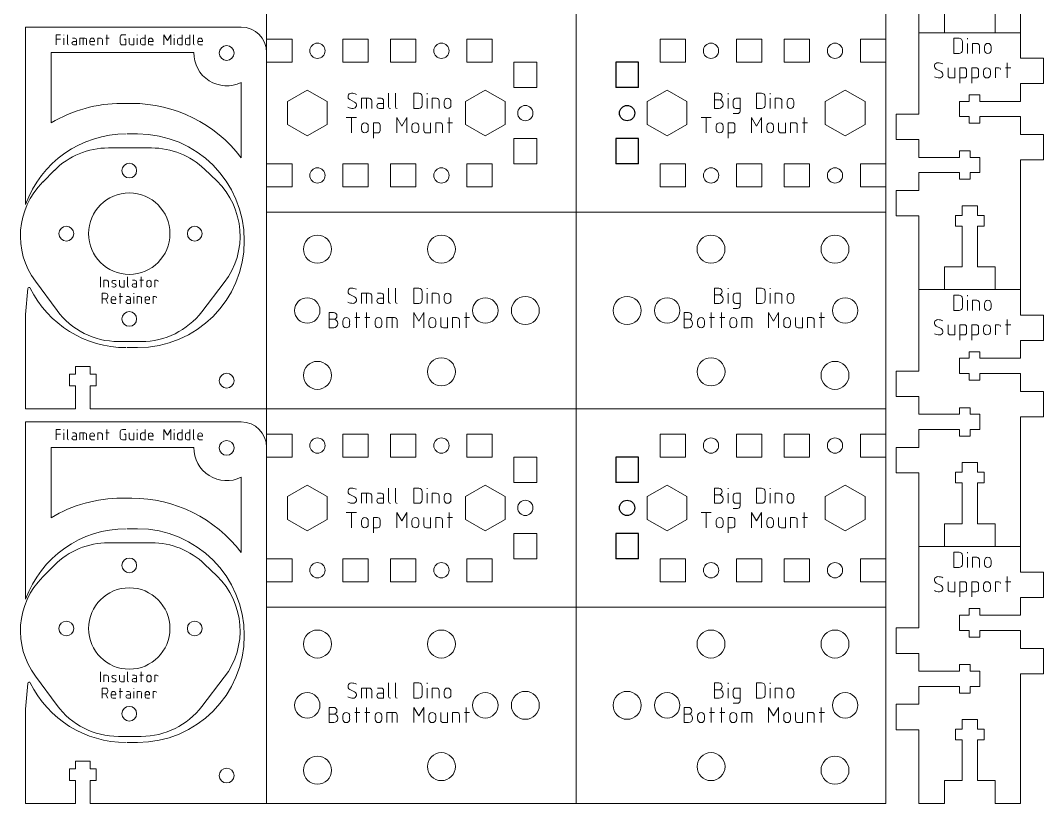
# Model space of a CAD drawing. Header units: millimetres. Extents: x 0 to 594, y 0 to 285.
# Drawn here: x 393.4 to 594.5, y 0 to 153.9 of the extents above; entities that cross this region are included whole.
import ezdxf

# ---------------------------------------------------------------- set-up
doc = ezdxf.new("R2010")
doc.units = ezdxf.units.MM
doc.layers.get('0').update_dxf_attribs({"linetype": 'CONTINUOUS', "lineweight": 25, "true_color": 0x000000})
for name, color, linetype, lineweight, true_color in [('CupCake Insulator Retainer', 7, 'CONTINUOUS', 0, 0x000000), ('CupCake Insulator Retainer Text', 4, 'CONTINUOUS', 0, 0x00ffff), ('Dino Brackets', 7, 'CONTINUOUS', 0, 0x000000), ('Dino Text', 4, 'CONTINUOUS', 0, 0x00ffff), ('Filament Guide Middle', 7, 'CONTINUOUS', 0, 0x000000), ('Filament Guide Middle Honeycomb', 7, 'CONTINUOUS', 0, 0x000000), ('Filament Guide Middle Text', 4, 'CONTINUOUS', 0, 0x00ffff)]:
    doc.layers.add(name, color=color, linetype=linetype, lineweight=lineweight, true_color=true_color)

# ---------------------------------------------------------------- blocks, each defined once
blk = doc.blocks.new('slots')
for p, q in [((-10, -2.25), (-10, 2.25)), ((-5, 2.25), (-10, 2.25)), ((-5, -2.25), (-5, 2.25)), ((10, 2.25), (5, 2.25)), ((5, -2.25), (5, 2.25)), ((10, -2.25), (10, 2.25)), ((-10, -2.25), (-5, -2.25)), ((5, -2.25), (10, -2.25))]:
    blk.add_line(p, q)
blk.add_circle((0, 0), 1.5)
blk = doc.blocks.new('M5_c-1')
at = {"layer": 'Dino Brackets'}
for p, q in [((0, 4.5), (-3.9, 2.25)), ((0, 4.5), (3.9, 2.25)), ((-3.9, 2.25), (-3.9, -2.25)), ((3.9, 2.25), (3.9, -2.25)), ((-3.9, -2.25), (0, -4.5)), ((3.9, -2.25), (0, -4.5))]:
    blk.add_line(p, q, dxfattribs=at)
blk = doc.blocks.new('tbits')
at = {"lineweight": 0}
for p, q in [((-2.8, 10.1), (-2.8, 8)), ((-1.5, 10.1), (-2.8, 10.1)), ((-1.5, 10.1), (-1.5, 12)), ((1.5, 12), (1.5, 10.1)), ((2.8, 10.1), (1.5, 10.1)), ((2.8, 8), (2.8, 10.1)), ((-2.8, 8), (-1.5, 8)), ((-1.5, 0), (-1.5, 8)), ((1.5, 8), (1.5, 0)), ((1.5, 8), (2.8, 8)), ((-10, -4.5), (-10, 0)), ((-5, 0), (-5, -4.5)), ((-1.5, 0), (-5, 0)), ((1.5, 0), (5, 0)), ((5, 0), (5, -4.5)), ((10, 0), (10, -4.5)), ((-10, -4.5), (-5, -4.5)), ((5, -4.5), (10, -4.5))]:
    blk.add_line(p, q, dxfattribs=at)
at = {"layer": 'Dino Brackets', "lineweight": 0}
blk.add_line((-1.5, 12), (1.5, 12), dxfattribs=at)

msp = doc.modelspace()

# ---------------------------------------------------------------- linework, layer by layer
at = {"layer": 'CupCake Insulator Retainer'}
for p, q in [((410.65, 128.85), (419.15, 128.85)), ((397.74, 122.15), (400.03, 124.45)), ((429.55, 124.65), (431.94, 122.35)), ((400.55, 96.89), (396.3, 102.64)), ((433.43, 102.41), (429.01, 96.66)), ((412.61, 90.8), (417.12, 90.8)), ((410.65, 51.25), (419.15, 51.25)), ((397.74, 44.55), (400.03, 46.85)), ((429.55, 47.05), (431.94, 44.75)), ((400.55, 19.29), (396.3, 25.04)), ((433.43, 24.81), (429.01, 19.06)), ((412.61, 13.2), (417.12, 13.2))]:
    msp.add_line(p, q, dxfattribs=at)
for centre, radius in [((414.75, 124.4), 1.45), ((414.75, 112), 8), ((402.38, 112), 1.45), ((427.62, 112), 1.45), ((414.75, 95.25), 1.45), ((414.75, 46.8), 1.45), ((414.75, 34.4), 8), ((402.38, 34.4), 1.45), ((427.62, 34.4), 1.45), ((414.75, 17.65), 1.45)]:
    msp.add_circle(centre, radius, dxfattribs=at)
for centre, start, end in [((410.65, 113.85), 90, 135.0578), ((419.15, 113.85), 46.0766, 90), ((408.36, 111.56), 135.0578, 216.4572), ((421.54, 111.55), 322.4521, 46.0766), ((412.61, 105.8), 216.4572, 270), ((417.12, 105.8), 270, 322.4521), ((410.65, 36.25), 90, 135.0578), ((419.15, 36.25), 46.0766, 90), ((408.36, 33.96), 135.0578, 216.4572), ((421.54, 33.95), 322.4521, 46.0766), ((412.61, 28.2), 216.4572, 270), ((417.12, 28.2), 270, 322.4521)]:
    msp.add_arc(centre, 15, start, end, dxfattribs=at)
at = {"layer": 'CupCake Insulator Retainer Text'}
for p, q in [((409.08, 103.5), (409.08, 101.5)), ((409.75, 101.5), (409.75, 102.83)), ((409.75, 102.83), (410.31, 102.83)), ((412.86, 102.83), (412.86, 101.83)), ((413.75, 101.5), (413.75, 102.83)), ((414.42, 103.5), (414.42, 101.72)), ((415.42, 102.83), (415.86, 102.83)), ((416.86, 102.83), (417.53, 102.83)), ((417.08, 103.5), (417.08, 101.5)), ((419.75, 101.5), (419.75, 102.83)), ((419.75, 102.83), (420.19, 102.83)), ((410.64, 102.5), (410.64, 101.5)), ((411.49, 102.26), (412.01, 102.05)), ((413.19, 101.5), (413.75, 101.5)), ((415.64, 102.17), (416.19, 102.17)), ((416.19, 101.5), (415.64, 101.5)), ((416.19, 102.5), (416.19, 101.5)), ((418.19, 102.39), (418.19, 101.94)), ((419.08, 101.94), (419.08, 102.39)), ((409.42, 98.3), (409.42, 100.3)), ((409.42, 100.3), (410.08, 100.3)), ((410.08, 99.19), (409.42, 99.19)), ((410.08, 99.19), (410.53, 98.3)), ((410.53, 99.86), (410.53, 99.63)), ((411.19, 99.19), (411.19, 98.63)), ((411.19, 98.97), (412.08, 98.97)), ((412.08, 98.97), (412.08, 99.19)), ((412.75, 99.63), (413.42, 99.63)), ((412.97, 100.3), (412.97, 98.3)), ((414.19, 99.63), (414.64, 99.63)), ((414.42, 98.97), (414.97, 98.97)), ((414.97, 99.3), (414.97, 98.3)), ((415.64, 100.19), (415.64, 100.3)), ((415.64, 98.3), (415.64, 99.63)), ((416.31, 98.3), (416.31, 99.63)), ((416.31, 99.63), (416.86, 99.63)), ((417.19, 99.3), (417.19, 98.3)), ((417.86, 99.19), (417.86, 98.63)), ((417.86, 98.97), (418.75, 98.97)), ((418.75, 98.97), (418.75, 99.19)), ((419.42, 98.3), (419.42, 99.63)), ((419.42, 99.63), (419.86, 99.63)), ((411.53, 98.3), (412.08, 98.3)), ((414.97, 98.3), (414.42, 98.3)), ((418.19, 98.3), (418.75, 98.3)), ((409.08, 25.9), (409.08, 23.9)), ((409.75, 23.9), (409.75, 25.23)), ((409.75, 25.23), (410.31, 25.23)), ((410.64, 24.9), (410.64, 23.9)), ((411.49, 24.66), (412.01, 24.45)), ((412.86, 25.23), (412.86, 24.23)), ((413.75, 23.9), (413.75, 25.23)), ((414.42, 25.9), (414.42, 24.12)), ((415.42, 25.23), (415.86, 25.23)), ((415.64, 24.57), (416.19, 24.57)), ((416.19, 24.9), (416.19, 23.9)), ((416.86, 25.23), (417.53, 25.23)), ((417.08, 25.9), (417.08, 23.9)), ((418.19, 24.79), (418.19, 24.34)), ((419.08, 24.34), (419.08, 24.79)), ((419.75, 23.9), (419.75, 25.23)), ((419.75, 25.23), (420.19, 25.23)), ((409.42, 20.7), (409.42, 22.7)), ((409.42, 22.7), (410.08, 22.7)), ((410.53, 22.26), (410.53, 22.03)), ((412.97, 22.7), (412.97, 20.7)), ((413.19, 23.9), (413.75, 23.9)), ((416.19, 23.9), (415.64, 23.9)), ((415.64, 22.59), (415.64, 22.7)), ((410.08, 21.59), (409.42, 21.59)), ((410.08, 21.59), (410.53, 20.7)), ((411.19, 21.59), (411.19, 21.03)), ((411.19, 21.37), (412.08, 21.37)), ((411.53, 20.7), (412.08, 20.7)), ((412.08, 21.37), (412.08, 21.59)), ((412.75, 22.03), (413.42, 22.03)), ((414.19, 22.03), (414.64, 22.03)), ((414.42, 21.37), (414.97, 21.37)), ((414.97, 20.7), (414.42, 20.7)), ((414.97, 21.7), (414.97, 20.7)), ((415.64, 20.7), (415.64, 22.03)), ((416.31, 20.7), (416.31, 22.03)), ((416.31, 22.03), (416.86, 22.03)), ((417.19, 21.7), (417.19, 20.7)), ((417.86, 21.59), (417.86, 21.03)), ((417.86, 21.37), (418.75, 21.37)), ((418.19, 20.7), (418.75, 20.7)), ((418.75, 21.37), (418.75, 21.59)), ((419.42, 20.7), (419.42, 22.03)), ((419.42, 22.03), (419.86, 22.03))]:
    msp.add_line(p, q, dxfattribs=at)
for centre, radius, start, end in [((410.31, 102.5), 0.333, 360, 90), ((411.59, 102.51), 0.267, 108.3, 247.8), ((411.79, 101.9), 0.902, 63.1, 108.3), ((415.86, 102.5), 0.333, 360, 90), ((418.64, 102.39), 0.444, 360, 180), ((420.19, 102.61), 0.222, 360, 90), ((411.71, 102.4), 0.902, 243.1, 288.3), ((411.91, 101.8), 0.267, 288.3, 67.79), ((413.19, 101.83), 0.333, 180, 270), ((414.64, 101.72), 0.222, 180, 270), ((415.64, 101.83), 0.333, 90, 270), ((418.64, 101.94), 0.444, 180, 360), ((410.08, 99.86), 0.444, 360, 90), ((410.08, 99.63), 0.444, 270, 360), ((411.64, 99.19), 0.444, 360, 180), ((411.53, 98.63), 0.333, 180, 270), ((414.42, 98.63), 0.333, 90, 270), ((414.64, 99.3), 0.333, 360, 90), ((416.86, 99.3), 0.333, 360, 90), ((418.31, 99.19), 0.444, 360, 180), ((418.19, 98.63), 0.333, 180, 270), ((419.86, 99.41), 0.222, 360, 90), ((410.31, 24.9), 0.333, 360, 90), ((411.59, 24.91), 0.267, 108.3, 247.8), ((411.79, 24.3), 0.902, 63.1, 108.3), ((411.91, 24.2), 0.267, 288.3, 67.79), ((413.19, 24.23), 0.333, 180, 270), ((415.64, 24.23), 0.333, 90, 270), ((415.86, 24.9), 0.333, 360, 90), ((418.64, 24.79), 0.444, 360, 180), ((418.64, 24.34), 0.444, 180, 360), ((420.19, 25.01), 0.222, 360, 90), ((410.08, 22.26), 0.444, 360, 90), ((411.71, 24.8), 0.902, 243.1, 288.3), ((414.64, 24.12), 0.222, 180, 270), ((410.08, 22.03), 0.444, 270, 360), ((411.64, 21.59), 0.444, 360, 180), ((411.53, 21.03), 0.333, 180, 270), ((414.42, 21.03), 0.333, 90, 270), ((414.64, 21.7), 0.333, 360, 90), ((416.86, 21.7), 0.333, 360, 90), ((418.31, 21.59), 0.444, 360, 180), ((418.19, 21.03), 0.333, 180, 270), ((419.86, 21.81), 0.222, 360, 90)]:
    msp.add_arc(centre, radius, start, end, dxfattribs=at)
at = {"layer": 'Dino Brackets'}
for p, q in [((441.75, 155.2), (441.75, 116.2)), ((502.62, 155.2), (502.62, 116.2)), ((563.5, 155.2), (563.5, 116.2)), ((590, 151.5), (570, 151.5)), ((570, 151.5), (570, 135.5)), ((590, 146.5), (590, 151.5)), ((590, 105.5), (590, 126.5)), ((441.75, 116.2), (441.75, 77.6)), ((502.62, 116.2), (441.75, 116.2)), ((502.62, 116.2), (502.62, 77.6)), ((502.62, 116.2), (563.5, 116.2)), ((563.5, 116.2), (563.5, 77.6)), ((570, 115.5), (570, 105.5)), ((590, 101), (570, 101)), ((570, 101), (570, 85)), ((590, 96), (590, 101)), ((441.75, 77.6), (441.75, 38.6)), ((502.62, 77.6), (441.75, 77.6)), ((502.62, 77.6), (502.62, 38.6)), ((502.62, 77.6), (563.5, 77.6)), ((563.5, 77.6), (563.5, 38.6)), ((590, 55), (590, 76)), ((570, 65), (570, 55)), ((590, 50.5), (570, 50.5)), ((570, 50.5), (570, 34.5)), ((590, 45.5), (590, 50.5)), ((441.75, 38.6), (441.75, 0)), ((502.62, 38.6), (441.75, 38.6)), ((502.62, 38.6), (502.62, 0)), ((502.62, 38.6), (563.5, 38.6)), ((563.5, 38.6), (563.5, 0)), ((590, 4.5), (590, 25.5)), ((570, 14.5), (570, 4.5)), ((502.62, 0), (441.75, 0)), ((502.62, 0), (563.5, 0))]:
    msp.add_line(p, q, dxfattribs=at)
for centre, radius in [((451.75, 108.95), 2.75), ((476.12, 108.95), 2.75), ((529.12, 108.95), 2.75), ((553.5, 108.95), 2.75), ((449.75, 96.9), 2.5), ((484.75, 96.9), 2.5), ((492.62, 96.9), 2.75), ((512.63, 96.9), 2.75), ((520.5, 96.9), 2.5), ((555.5, 96.9), 2.5), ((451.75, 84.15), 2.75), ((476.12, 84.85), 2.75), ((529.13, 84.85), 2.75), ((553.5, 84.15), 2.75), ((451.75, 31.35), 2.75), ((476.12, 31.35), 2.75), ((529.12, 31.35), 2.75), ((553.5, 31.35), 2.75), ((449.75, 19.3), 2.5), ((484.75, 19.3), 2.5), ((492.62, 19.3), 2.75), ((512.63, 19.3), 2.75), ((520.5, 19.3), 2.5), ((555.5, 19.3), 2.5), ((451.75, 6.55), 2.75), ((476.12, 7.25), 2.75), ((529.13, 7.25), 2.75), ((553.5, 6.55), 2.75)]:
    msp.add_circle(centre, radius, dxfattribs=at)
for centre, start, end in [((449.75, 96.9), 270, 90), ((555.5, 96.9), 90, 270), ((449.75, 19.3), 270, 90), ((555.5, 19.3), 90, 270)]:
    msp.add_arc(centre, 2.5, start, end, dxfattribs=at)
at = {"layer": 'Dino Text'}
for p, q in [((577.88, 150.4), (576.88, 150.4)), ((576.88, 150.4), (576.88, 147.4)), ((578.55, 148.07), (578.55, 149.73)), ((579.55, 150.23), (579.55, 150.4)), ((579.55, 147.4), (579.55, 149.4)), ((580.55, 147.4), (580.55, 149.4)), ((580.55, 149.4), (581.38, 149.4)), ((581.88, 148.9), (581.88, 147.4)), ((576.88, 147.4), (577.88, 147.4)), ((582.88, 148.73), (582.88, 148.07)), ((584.22, 148.07), (584.22, 148.73)), ((587.38, 145.6), (587.38, 142.6)), ((573.41, 144.34), (574.35, 143.86)), ((575.72, 144.6), (575.72, 143.1)), ((577.05, 142.6), (577.05, 144.6)), ((578.88, 144.6), (578.05, 144.6)), ((578.05, 144.6), (578.05, 141.6)), ((579.38, 143.1), (579.38, 144.1)), ((581.22, 144.6), (580.38, 144.6)), ((580.38, 144.6), (580.38, 141.6)), ((581.72, 143.1), (581.72, 144.1)), ((582.72, 143.93), (582.72, 143.27)), ((584.05, 143.27), (584.05, 143.93)), ((585.05, 142.6), (585.05, 144.6)), ((585.05, 144.6), (585.72, 144.6)), ((587.05, 144.6), (588.05, 144.6)), ((576.22, 142.6), (577.05, 142.6)), ((578.05, 142.6), (578.88, 142.6)), ((580.38, 142.6), (581.22, 142.6)), ((465.75, 139.6), (465.75, 136.93)), ((467.08, 139.6), (467.08, 136.93)), ((471.67, 139.6), (470.67, 139.6)), ((470.67, 139.6), (470.67, 136.6)), ((472.33, 137.27), (472.33, 138.93)), ((473.33, 139.43), (473.33, 139.6)), ((529.83, 136.6), (529.83, 139.6)), ((529.83, 139.6), (530.67, 139.6)), ((532.5, 139.43), (532.5, 139.6)), ((539.08, 139.6), (538.08, 139.6)), ((538.08, 139.6), (538.08, 136.6)), ((539.75, 137.27), (539.75, 138.93)), ((540.75, 139.43), (540.75, 139.6)), ((458.11, 138.34), (459.05, 137.86)), ((460.42, 136.6), (460.42, 138.6)), ((460.42, 138.6), (461.92, 138.6)), ((461.42, 138.6), (461.42, 136.6)), ((462.42, 138.1), (462.42, 136.6)), ((463.58, 138.6), (464.25, 138.6)), ((463.92, 137.6), (464.75, 137.6)), ((464.75, 138.1), (464.75, 136.6)), ((473.33, 136.6), (473.33, 138.6)), ((474.33, 136.6), (474.33, 138.6)), ((474.33, 138.6), (475.17, 138.6)), ((475.67, 138.1), (475.67, 136.6)), ((476.67, 137.93), (476.67, 137.27)), ((478, 137.27), (478, 137.93)), ((529.83, 138.27), (530.7, 138.27)), ((531.5, 137.47), (531.5, 137.4)), ((532.5, 136.6), (532.5, 138.6)), ((533.5, 138.1), (533.5, 137.1)), ((534.83, 138.6), (534, 138.6)), ((534.83, 136.1), (534.83, 138.6)), ((540.75, 136.6), (540.75, 138.6)), ((541.75, 136.6), (541.75, 138.6)), ((541.75, 138.6), (542.58, 138.6)), ((543.08, 138.1), (543.08, 136.6)), ((544.08, 137.93), (544.08, 137.27)), ((545.42, 137.27), (545.42, 137.93)), ((457.42, 134.8), (459.42, 134.8)), ((458.42, 134.8), (458.42, 131.8)), ((464.75, 136.6), (463.92, 136.6)), ((467.33, 131.8), (467.33, 134.8)), ((467.33, 134.8), (468.33, 133.13)), ((468.33, 133.13), (469.33, 134.8)), ((469.33, 134.8), (469.33, 131.8)), ((470.67, 136.6), (471.67, 136.6)), ((477.67, 134.8), (477.67, 131.8)), ((527.17, 134.8), (529.17, 134.8)), ((528.17, 134.8), (528.17, 131.8)), ((530.7, 136.6), (529.83, 136.6)), ((533.5, 135.6), (534.33, 135.6)), ((534, 136.6), (534.83, 136.6)), ((537.08, 131.8), (537.08, 134.8)), ((537.08, 134.8), (538.08, 133.13)), ((538.08, 136.6), (539.08, 136.6)), ((538.08, 133.13), (539.08, 134.8)), ((539.08, 134.8), (539.08, 131.8)), ((547.42, 134.8), (547.42, 131.8)), ((460.42, 133.13), (460.42, 132.47)), ((461.75, 132.47), (461.75, 133.13)), ((463.58, 133.8), (462.75, 133.8)), ((462.75, 133.8), (462.75, 130.8)), ((464.08, 132.3), (464.08, 133.3)), ((470.33, 133.13), (470.33, 132.47)), ((471.67, 132.47), (471.67, 133.13)), ((472.67, 133.8), (472.67, 132.3)), ((474, 131.8), (474, 133.8)), ((475, 131.8), (475, 133.8)), ((475, 133.8), (475.83, 133.8)), ((476.33, 133.3), (476.33, 131.8)), ((477.33, 133.8), (478.33, 133.8)), ((530.17, 133.13), (530.17, 132.47)), ((531.5, 132.47), (531.5, 133.13)), ((533.33, 133.8), (532.5, 133.8)), ((532.5, 133.8), (532.5, 130.8)), ((533.83, 132.3), (533.83, 133.3)), ((540.08, 133.13), (540.08, 132.47)), ((541.42, 132.47), (541.42, 133.13)), ((542.42, 133.8), (542.42, 132.3)), ((543.75, 131.8), (543.75, 133.8)), ((544.75, 131.8), (544.75, 133.8)), ((544.75, 133.8), (545.58, 133.8)), ((546.08, 133.3), (546.08, 131.8)), ((547.08, 133.8), (548.08, 133.8)), ((462.75, 131.8), (463.58, 131.8)), ((473.17, 131.8), (474, 131.8)), ((532.5, 131.8), (533.33, 131.8)), ((542.92, 131.8), (543.75, 131.8)), ((465.75, 101.3), (465.75, 98.63)), ((467.08, 101.3), (467.08, 98.63)), ((471.67, 101.3), (470.67, 101.3)), ((470.67, 101.3), (470.67, 98.3)), ((472.33, 98.97), (472.33, 100.63)), ((473.33, 101.13), (473.33, 101.3)), ((529.83, 98.3), (529.83, 101.3)), ((529.83, 101.3), (530.67, 101.3)), ((532.5, 101.13), (532.5, 101.3)), ((539.08, 101.3), (538.08, 101.3)), ((538.08, 101.3), (538.08, 98.3)), ((539.75, 98.97), (539.75, 100.63)), ((540.75, 101.13), (540.75, 101.3)), ((458.11, 100.04), (459.05, 99.56)), ((460.42, 98.3), (460.42, 100.3)), ((460.42, 100.3), (461.92, 100.3)), ((461.42, 100.3), (461.42, 98.3)), ((462.42, 99.8), (462.42, 98.3)), ((463.58, 100.3), (464.25, 100.3)), ((463.92, 99.3), (464.75, 99.3)), ((464.75, 99.8), (464.75, 98.3)), ((473.33, 98.3), (473.33, 100.3)), ((474.33, 98.3), (474.33, 100.3)), ((474.33, 100.3), (475.17, 100.3)), ((475.67, 99.8), (475.67, 98.3)), ((476.67, 99.63), (476.67, 98.97)), ((478, 98.97), (478, 99.63)), ((529.83, 99.97), (530.7, 99.97)), ((531.5, 99.17), (531.5, 99.1)), ((532.5, 98.3), (532.5, 100.3)), ((533.5, 99.8), (533.5, 98.8)), ((534.83, 100.3), (534, 100.3)), ((534.83, 97.8), (534.83, 100.3)), ((540.75, 98.3), (540.75, 100.3)), ((541.75, 98.3), (541.75, 100.3)), ((541.75, 100.3), (542.58, 100.3)), ((543.08, 99.8), (543.08, 98.3)), ((544.08, 99.63), (544.08, 98.97)), ((545.42, 98.97), (545.42, 99.63)), ((577.88, 99.9), (576.88, 99.9)), ((576.88, 99.9), (576.88, 96.9)), ((578.55, 97.57), (578.55, 99.23)), ((579.55, 99.73), (579.55, 99.9)), ((579.55, 96.9), (579.55, 98.9)), ((580.55, 96.9), (580.55, 98.9)), ((580.55, 98.9), (581.38, 98.9)), ((464.75, 98.3), (463.92, 98.3)), ((470.67, 98.3), (471.67, 98.3)), ((530.7, 98.3), (529.83, 98.3)), ((533.5, 97.3), (534.33, 97.3)), ((534, 98.3), (534.83, 98.3)), ((538.08, 98.3), (539.08, 98.3)), ((576.88, 96.9), (577.88, 96.9)), ((581.88, 98.4), (581.88, 96.9)), ((582.88, 98.23), (582.88, 97.57)), ((584.22, 97.57), (584.22, 98.23)), ((454.08, 93.5), (454.08, 96.5)), ((454.08, 96.5), (454.92, 96.5)), ((454.08, 95.17), (454.95, 95.17)), ((456.75, 94.83), (456.75, 94.17)), ((458.08, 94.17), (458.08, 94.83)), ((459.08, 95.5), (460.08, 95.5)), ((459.42, 96.5), (459.42, 93.5)), ((461.08, 95.5), (462.08, 95.5)), ((461.42, 96.5), (461.42, 93.5)), ((463.08, 94.83), (463.08, 94.17)), ((464.42, 94.17), (464.42, 94.83)), ((465.42, 93.5), (465.42, 95.5)), ((465.42, 95.5), (466.92, 95.5)), ((466.42, 95.5), (466.42, 93.5)), ((467.42, 95), (467.42, 93.5)), ((470.67, 93.5), (470.67, 96.5)), ((470.67, 96.5), (471.67, 94.83)), ((471.67, 94.83), (472.67, 96.5)), ((472.67, 96.5), (472.67, 93.5)), ((473.67, 94.83), (473.67, 94.17)), ((475, 94.17), (475, 94.83)), ((476, 95.5), (476, 94)), ((477.33, 93.5), (477.33, 95.5)), ((478.33, 93.5), (478.33, 95.5)), ((478.33, 95.5), (479.17, 95.5)), ((479.67, 95), (479.67, 93.5)), ((480.67, 95.5), (481.67, 95.5)), ((481, 96.5), (481, 93.5)), ((523.83, 93.5), (523.83, 96.5)), ((523.83, 96.5), (524.67, 96.5)), ((523.83, 95.17), (524.7, 95.17)), ((526.5, 94.83), (526.5, 94.17)), ((527.83, 94.17), (527.83, 94.83)), ((528.83, 95.5), (529.83, 95.5)), ((529.17, 96.5), (529.17, 93.5)), ((530.83, 95.5), (531.83, 95.5)), ((531.17, 96.5), (531.17, 93.5)), ((532.83, 94.83), (532.83, 94.17)), ((534.17, 94.17), (534.17, 94.83)), ((535.17, 93.5), (535.17, 95.5)), ((535.17, 95.5), (536.67, 95.5)), ((536.17, 95.5), (536.17, 93.5)), ((537.17, 95), (537.17, 93.5)), ((540.42, 93.5), (540.42, 96.5)), ((540.42, 96.5), (541.42, 94.83)), ((541.42, 94.83), (542.42, 96.5)), ((542.42, 96.5), (542.42, 93.5)), ((543.42, 94.83), (543.42, 94.17)), ((544.75, 94.17), (544.75, 94.83)), ((545.75, 95.5), (545.75, 94)), ((547.08, 93.5), (547.08, 95.5)), ((548.08, 93.5), (548.08, 95.5)), ((548.08, 95.5), (548.92, 95.5)), ((549.42, 95), (549.42, 93.5)), ((550.42, 95.5), (551.42, 95.5)), ((550.75, 96.5), (550.75, 93.5)), ((587.38, 95.1), (587.38, 92.1)), ((454.95, 93.5), (454.08, 93.5)), ((455.75, 94.37), (455.75, 94.3)), ((476.5, 93.5), (477.33, 93.5)), ((524.7, 93.5), (523.83, 93.5)), ((525.5, 94.37), (525.5, 94.3)), ((546.25, 93.5), (547.08, 93.5)), ((573.41, 93.84), (574.35, 93.36)), ((575.72, 94.1), (575.72, 92.6)), ((577.05, 92.1), (577.05, 94.1)), ((578.88, 94.1), (578.05, 94.1)), ((578.05, 94.1), (578.05, 91.1)), ((579.38, 92.6), (579.38, 93.6)), ((581.22, 94.1), (580.38, 94.1)), ((580.38, 94.1), (580.38, 91.1)), ((581.72, 92.6), (581.72, 93.6)), ((582.72, 93.43), (582.72, 92.77)), ((584.05, 92.77), (584.05, 93.43)), ((585.05, 92.1), (585.05, 94.1)), ((585.05, 94.1), (585.72, 94.1)), ((587.05, 94.1), (588.05, 94.1)), ((576.22, 92.1), (577.05, 92.1)), ((578.05, 92.1), (578.88, 92.1)), ((580.38, 92.1), (581.22, 92.1)), ((458.11, 60.74), (459.05, 60.26)), ((460.42, 59), (460.42, 61)), ((460.42, 61), (461.92, 61)), ((461.42, 61), (461.42, 59)), ((462.42, 60.5), (462.42, 59)), ((463.58, 61), (464.25, 61)), ((464.75, 60.5), (464.75, 59)), ((465.75, 62), (465.75, 59.33)), ((467.08, 62), (467.08, 59.33)), ((471.67, 62), (470.67, 62)), ((470.67, 62), (470.67, 59)), ((472.33, 59.67), (472.33, 61.33)), ((473.33, 61.83), (473.33, 62)), ((473.33, 59), (473.33, 61)), ((474.33, 59), (474.33, 61)), ((474.33, 61), (475.17, 61)), ((475.67, 60.5), (475.67, 59)), ((529.83, 59), (529.83, 62)), ((529.83, 62), (530.67, 62)), ((529.83, 60.67), (530.7, 60.67)), ((532.5, 61.83), (532.5, 62)), ((532.5, 59), (532.5, 61)), ((533.5, 60.5), (533.5, 59.5)), ((534.83, 61), (534, 61)), ((534.83, 58.5), (534.83, 61)), ((539.08, 62), (538.08, 62)), ((538.08, 62), (538.08, 59)), ((539.75, 59.67), (539.75, 61.33)), ((540.75, 61.83), (540.75, 62)), ((540.75, 59), (540.75, 61)), ((541.75, 59), (541.75, 61)), ((541.75, 61), (542.58, 61)), ((543.08, 60.5), (543.08, 59)), ((463.92, 60), (464.75, 60)), ((464.75, 59), (463.92, 59)), ((470.67, 59), (471.67, 59)), ((476.67, 60.33), (476.67, 59.67)), ((478, 59.67), (478, 60.33)), ((530.7, 59), (529.83, 59)), ((531.5, 59.87), (531.5, 59.8)), ((534, 59), (534.83, 59)), ((538.08, 59), (539.08, 59)), ((544.08, 60.33), (544.08, 59.67)), ((545.42, 59.67), (545.42, 60.33)), ((457.42, 57.2), (459.42, 57.2)), ((458.42, 57.2), (458.42, 54.2)), ((467.33, 54.2), (467.33, 57.2)), ((467.33, 57.2), (468.33, 55.53)), ((468.33, 55.53), (469.33, 57.2)), ((469.33, 57.2), (469.33, 54.2)), ((477.67, 57.2), (477.67, 54.2)), ((527.17, 57.2), (529.17, 57.2)), ((528.17, 57.2), (528.17, 54.2)), ((533.5, 58), (534.33, 58)), ((537.08, 54.2), (537.08, 57.2)), ((537.08, 57.2), (538.08, 55.53)), ((538.08, 55.53), (539.08, 57.2)), ((539.08, 57.2), (539.08, 54.2)), ((547.42, 57.2), (547.42, 54.2)), ((460.42, 55.53), (460.42, 54.87)), ((461.75, 54.87), (461.75, 55.53)), ((463.58, 56.2), (462.75, 56.2)), ((462.75, 56.2), (462.75, 53.2)), ((464.08, 54.7), (464.08, 55.7)), ((470.33, 55.53), (470.33, 54.87)), ((471.67, 54.87), (471.67, 55.53)), ((472.67, 56.2), (472.67, 54.7)), ((474, 54.2), (474, 56.2)), ((475, 54.2), (475, 56.2)), ((475, 56.2), (475.83, 56.2)), ((476.33, 55.7), (476.33, 54.2)), ((477.33, 56.2), (478.33, 56.2)), ((530.17, 55.53), (530.17, 54.87)), ((531.5, 54.87), (531.5, 55.53)), ((533.33, 56.2), (532.5, 56.2)), ((532.5, 56.2), (532.5, 53.2)), ((533.83, 54.7), (533.83, 55.7)), ((540.08, 55.53), (540.08, 54.87)), ((541.42, 54.87), (541.42, 55.53)), ((542.42, 56.2), (542.42, 54.7)), ((543.75, 54.2), (543.75, 56.2)), ((544.75, 54.2), (544.75, 56.2)), ((544.75, 56.2), (545.58, 56.2)), ((546.08, 55.7), (546.08, 54.2)), ((547.08, 56.2), (548.08, 56.2)), ((462.75, 54.2), (463.58, 54.2)), ((473.17, 54.2), (474, 54.2)), ((532.5, 54.2), (533.33, 54.2)), ((542.92, 54.2), (543.75, 54.2)), ((577.88, 49.4), (576.88, 49.4)), ((576.88, 49.4), (576.88, 46.4)), ((578.55, 47.07), (578.55, 48.73)), ((579.55, 49.23), (579.55, 49.4)), ((579.55, 46.4), (579.55, 48.4)), ((580.55, 46.4), (580.55, 48.4)), ((580.55, 48.4), (581.38, 48.4)), ((576.88, 46.4), (577.88, 46.4)), ((581.88, 47.9), (581.88, 46.4)), ((582.88, 47.73), (582.88, 47.07)), ((584.22, 47.07), (584.22, 47.73)), ((587.38, 44.6), (587.38, 41.6)), ((573.41, 43.34), (574.35, 42.86)), ((575.72, 43.6), (575.72, 42.1)), ((577.05, 41.6), (577.05, 43.6)), ((578.88, 43.6), (578.05, 43.6)), ((578.05, 43.6), (578.05, 40.6)), ((579.38, 42.1), (579.38, 43.1)), ((581.22, 43.6), (580.38, 43.6)), ((580.38, 43.6), (580.38, 40.6)), ((581.72, 42.1), (581.72, 43.1)), ((582.72, 42.93), (582.72, 42.27)), ((584.05, 42.27), (584.05, 42.93)), ((585.05, 41.6), (585.05, 43.6)), ((585.05, 43.6), (585.72, 43.6)), ((587.05, 43.6), (588.05, 43.6)), ((576.22, 41.6), (577.05, 41.6)), ((578.05, 41.6), (578.88, 41.6)), ((580.38, 41.6), (581.22, 41.6)), ((458.11, 22.44), (459.05, 21.96)), ((460.42, 20.7), (460.42, 22.7)), ((460.42, 22.7), (461.92, 22.7)), ((461.42, 22.7), (461.42, 20.7)), ((462.42, 22.2), (462.42, 20.7)), ((463.58, 22.7), (464.25, 22.7)), ((464.75, 22.2), (464.75, 20.7)), ((465.75, 23.7), (465.75, 21.03)), ((467.08, 23.7), (467.08, 21.03)), ((471.67, 23.7), (470.67, 23.7)), ((470.67, 23.7), (470.67, 20.7)), ((472.33, 21.37), (472.33, 23.03)), ((473.33, 23.53), (473.33, 23.7)), ((473.33, 20.7), (473.33, 22.7)), ((474.33, 20.7), (474.33, 22.7)), ((474.33, 22.7), (475.17, 22.7)), ((475.67, 22.2), (475.67, 20.7)), ((529.83, 20.7), (529.83, 23.7)), ((529.83, 23.7), (530.67, 23.7)), ((529.83, 22.37), (530.7, 22.37)), ((532.5, 23.53), (532.5, 23.7)), ((532.5, 20.7), (532.5, 22.7)), ((533.5, 22.2), (533.5, 21.2)), ((534.83, 22.7), (534, 22.7)), ((534.83, 20.2), (534.83, 22.7)), ((539.08, 23.7), (538.08, 23.7)), ((538.08, 23.7), (538.08, 20.7)), ((539.75, 21.37), (539.75, 23.03)), ((540.75, 23.53), (540.75, 23.7)), ((540.75, 20.7), (540.75, 22.7)), ((541.75, 20.7), (541.75, 22.7)), ((541.75, 22.7), (542.58, 22.7)), ((543.08, 22.2), (543.08, 20.7)), ((463.92, 21.7), (464.75, 21.7)), ((464.75, 20.7), (463.92, 20.7)), ((470.67, 20.7), (471.67, 20.7)), ((476.67, 22.03), (476.67, 21.37)), ((478, 21.37), (478, 22.03)), ((530.7, 20.7), (529.83, 20.7)), ((531.5, 21.57), (531.5, 21.5)), ((534, 20.7), (534.83, 20.7)), ((538.08, 20.7), (539.08, 20.7)), ((544.08, 22.03), (544.08, 21.37)), ((545.42, 21.37), (545.42, 22.03)), ((454.08, 15.9), (454.08, 18.9)), ((454.08, 18.9), (454.92, 18.9)), ((459.42, 18.9), (459.42, 15.9)), ((461.42, 18.9), (461.42, 15.9)), ((470.67, 15.9), (470.67, 18.9)), ((470.67, 18.9), (471.67, 17.23)), ((471.67, 17.23), (472.67, 18.9)), ((472.67, 18.9), (472.67, 15.9)), ((481, 18.9), (481, 15.9)), ((523.83, 15.9), (523.83, 18.9)), ((523.83, 18.9), (524.67, 18.9)), ((529.17, 18.9), (529.17, 15.9)), ((531.17, 18.9), (531.17, 15.9)), ((533.5, 19.7), (534.33, 19.7)), ((540.42, 15.9), (540.42, 18.9)), ((540.42, 18.9), (541.42, 17.23)), ((541.42, 17.23), (542.42, 18.9)), ((542.42, 18.9), (542.42, 15.9)), ((550.75, 18.9), (550.75, 15.9)), ((454.08, 17.57), (454.95, 17.57)), ((455.75, 16.77), (455.75, 16.7)), ((456.75, 17.23), (456.75, 16.57)), ((458.08, 16.57), (458.08, 17.23)), ((459.08, 17.9), (460.08, 17.9)), ((461.08, 17.9), (462.08, 17.9)), ((463.08, 17.23), (463.08, 16.57)), ((464.42, 16.57), (464.42, 17.23)), ((465.42, 15.9), (465.42, 17.9)), ((465.42, 17.9), (466.92, 17.9)), ((466.42, 17.9), (466.42, 15.9)), ((467.42, 17.4), (467.42, 15.9)), ((473.67, 17.23), (473.67, 16.57)), ((475, 16.57), (475, 17.23)), ((476, 17.9), (476, 16.4)), ((477.33, 15.9), (477.33, 17.9)), ((478.33, 15.9), (478.33, 17.9)), ((478.33, 17.9), (479.17, 17.9)), ((479.67, 17.4), (479.67, 15.9)), ((480.67, 17.9), (481.67, 17.9)), ((523.83, 17.57), (524.7, 17.57)), ((525.5, 16.77), (525.5, 16.7)), ((526.5, 17.23), (526.5, 16.57)), ((527.83, 16.57), (527.83, 17.23)), ((528.83, 17.9), (529.83, 17.9)), ((530.83, 17.9), (531.83, 17.9)), ((532.83, 17.23), (532.83, 16.57)), ((534.17, 16.57), (534.17, 17.23)), ((535.17, 15.9), (535.17, 17.9)), ((535.17, 17.9), (536.67, 17.9)), ((536.17, 17.9), (536.17, 15.9)), ((537.17, 17.4), (537.17, 15.9)), ((543.42, 17.23), (543.42, 16.57)), ((544.75, 16.57), (544.75, 17.23)), ((545.75, 17.9), (545.75, 16.4)), ((547.08, 15.9), (547.08, 17.9)), ((548.08, 15.9), (548.08, 17.9)), ((548.08, 17.9), (548.92, 17.9)), ((549.42, 17.4), (549.42, 15.9)), ((550.42, 17.9), (551.42, 17.9)), ((454.95, 15.9), (454.08, 15.9)), ((476.5, 15.9), (477.33, 15.9)), ((524.7, 15.9), (523.83, 15.9)), ((546.25, 15.9), (547.08, 15.9))]:
    msp.add_line(p, q, dxfattribs=at)
for centre, radius, start, end in [((577.88, 149.73), 0.667, 0, 90), ((581.38, 148.9), 0.5, 0, 90), ((583.55, 148.73), 0.667, 0, 180), ((577.88, 148.07), 0.667, 270, 0), ((583.55, 148.07), 0.667, 180, 0), ((573.72, 144.93), 0.667, 90, 243), ((573.72, 143.39), 2.21, 63.07, 90), ((574.05, 144.81), 2.21, 243.1, 270), ((574.05, 143.27), 0.667, 270, 62.98), ((576.22, 143.1), 0.5, 180, 270), ((578.88, 144.1), 0.5, 0, 90), ((578.88, 143.1), 0.5, 270, 0), ((581.22, 144.1), 0.5, 0, 90), ((581.22, 143.1), 0.5, 270, 0), ((583.38, 143.93), 0.667, 0, 180), ((583.38, 143.27), 0.667, 180, 0), ((585.72, 144.27), 0.333, 0, 90), ((458.42, 138.93), 0.667, 90, 243), ((458.42, 137.39), 2.21, 63.07, 90), ((471.67, 138.93), 0.667, 0, 90), ((530.67, 138.93), 0.667, 270, 90), ((539.08, 138.93), 0.667, 0, 90), ((458.75, 138.81), 2.21, 243.1, 270), ((458.75, 137.27), 0.667, 270, 62.98), ((461.92, 138.1), 0.5, 0, 90), ((463.92, 137.1), 0.5, 90, 270), ((464.25, 138.1), 0.5, 0, 90), ((466.08, 136.93), 0.333, 180, 270), ((467.42, 136.93), 0.333, 180, 270), ((471.67, 137.27), 0.667, 270, 0), ((475.17, 138.1), 0.5, 0, 90), ((477.33, 137.93), 0.667, 0, 180), ((477.33, 137.27), 0.667, 180, 0), ((530.7, 137.47), 0.8, 0, 90), ((530.7, 137.4), 0.8, 270, 0), ((534, 138.1), 0.5, 90, 180), ((534, 137.1), 0.5, 180, 270), ((539.08, 137.27), 0.667, 270, 0), ((542.58, 138.1), 0.5, 0, 90), ((544.75, 137.93), 0.667, 0, 180), ((544.75, 137.27), 0.667, 180, 0), ((534.33, 136.1), 0.5, 270, 0), ((461.08, 133.13), 0.667, 0, 180), ((463.58, 133.3), 0.5, 0, 90), ((471, 133.13), 0.667, 0, 180), ((475.83, 133.3), 0.5, 0, 90), ((530.83, 133.13), 0.667, 0, 180), ((533.33, 133.3), 0.5, 0, 90), ((540.75, 133.13), 0.667, 0, 180), ((545.58, 133.3), 0.5, 0, 90), ((461.08, 132.47), 0.667, 180, 0), ((463.58, 132.3), 0.5, 270, 0), ((471, 132.47), 0.667, 180, 0), ((473.17, 132.3), 0.5, 180, 270), ((530.83, 132.47), 0.667, 180, 0), ((533.33, 132.3), 0.5, 270, 0), ((540.75, 132.47), 0.667, 180, 0), ((542.92, 132.3), 0.5, 180, 270), ((458.42, 100.63), 0.667, 90, 243), ((458.42, 99.09), 2.21, 63.07, 90), ((471.67, 100.63), 0.667, 0, 90), ((530.67, 100.63), 0.667, 270, 90), ((539.08, 100.63), 0.667, 0, 90), ((458.75, 98.97), 0.667, 270, 62.98), ((461.92, 99.8), 0.5, 0, 90), ((463.92, 98.8), 0.5, 90, 270), ((464.25, 99.8), 0.5, 0, 90), ((466.08, 98.63), 0.333, 180, 270), ((467.42, 98.63), 0.333, 180, 270), ((471.67, 98.97), 0.667, 270, 0), ((475.17, 99.8), 0.5, 0, 90), ((477.33, 99.63), 0.667, 0, 180), ((477.33, 98.97), 0.667, 180, 0), ((530.7, 99.17), 0.8, 0, 90), ((530.7, 99.1), 0.8, 270, 0), ((534, 99.8), 0.5, 90, 180), ((534, 98.8), 0.5, 180, 270), ((539.08, 98.97), 0.667, 270, 0), ((542.58, 99.8), 0.5, 0, 90), ((544.75, 99.63), 0.667, 0, 180), ((544.75, 98.97), 0.667, 180, 0), ((577.88, 99.23), 0.667, 0, 90), ((581.38, 98.4), 0.5, 0, 90), ((583.55, 98.23), 0.667, 0, 180), ((458.75, 100.51), 2.21, 243.1, 270), ((534.33, 97.8), 0.5, 270, 0), ((577.88, 97.57), 0.667, 270, 0), ((583.55, 97.57), 0.667, 180, 0), ((454.92, 95.83), 0.667, 270, 90), ((454.95, 94.37), 0.8, 0, 90), ((457.42, 94.83), 0.667, 0, 180), ((463.75, 94.83), 0.667, 0, 180), ((466.92, 95), 0.5, 0, 90), ((474.33, 94.83), 0.667, 0, 180), ((479.17, 95), 0.5, 0, 90), ((524.67, 95.83), 0.667, 270, 90), ((524.7, 94.37), 0.8, 0, 90), ((527.17, 94.83), 0.667, 0, 180), ((533.5, 94.83), 0.667, 0, 180), ((536.67, 95), 0.5, 0, 90), ((544.08, 94.83), 0.667, 0, 180), ((548.92, 95), 0.5, 0, 90), ((573.72, 94.43), 0.667, 90, 243), ((573.72, 92.89), 2.21, 63.07, 90), ((454.95, 94.3), 0.8, 270, 0), ((457.42, 94.17), 0.667, 180, 0), ((463.75, 94.17), 0.667, 180, 0), ((474.33, 94.17), 0.667, 180, 0), ((476.5, 94), 0.5, 180, 270), ((524.7, 94.3), 0.8, 270, 0), ((527.17, 94.17), 0.667, 180, 0), ((533.5, 94.17), 0.667, 180, 0), ((544.08, 94.17), 0.667, 180, 0), ((546.25, 94), 0.5, 180, 270), ((574.05, 92.77), 0.667, 270, 62.98), ((576.22, 92.6), 0.5, 180, 270), ((578.88, 93.6), 0.5, 0, 90), ((578.88, 92.6), 0.5, 270, 0), ((581.22, 93.6), 0.5, 0, 90), ((581.22, 92.6), 0.5, 270, 0), ((583.38, 93.43), 0.667, 0, 180), ((583.38, 92.77), 0.667, 180, 0), ((585.72, 93.77), 0.333, 0, 90), ((574.05, 94.31), 2.21, 243.1, 270), ((458.42, 61.33), 0.667, 90, 243), ((458.42, 59.79), 2.21, 63.07, 90), ((461.92, 60.5), 0.5, 0, 90), ((464.25, 60.5), 0.5, 0, 90), ((471.67, 61.33), 0.667, 0, 90), ((475.17, 60.5), 0.5, 0, 90), ((477.33, 60.33), 0.667, 0, 180), ((530.67, 61.33), 0.667, 270, 90), ((530.7, 59.87), 0.8, 0, 90), ((534, 60.5), 0.5, 90, 180), ((539.08, 61.33), 0.667, 0, 90), ((542.58, 60.5), 0.5, 0, 90), ((544.75, 60.33), 0.667, 0, 180), ((458.75, 61.21), 2.21, 243.1, 270), ((458.75, 59.67), 0.667, 270, 62.98), ((463.92, 59.5), 0.5, 90, 270), ((466.08, 59.33), 0.333, 180, 270), ((467.42, 59.33), 0.333, 180, 270), ((471.67, 59.67), 0.667, 270, 0), ((477.33, 59.67), 0.667, 180, 0), ((530.7, 59.8), 0.8, 270, 0), ((534, 59.5), 0.5, 180, 270), ((534.33, 58.5), 0.5, 270, 0), ((539.08, 59.67), 0.667, 270, 0), ((544.75, 59.67), 0.667, 180, 0), ((461.08, 55.53), 0.667, 0, 180), ((461.08, 54.87), 0.667, 180, 0), ((463.58, 55.7), 0.5, 0, 90), ((463.58, 54.7), 0.5, 270, 0), ((471, 55.53), 0.667, 0, 180), ((471, 54.87), 0.667, 180, 0), ((473.17, 54.7), 0.5, 180, 270), ((475.83, 55.7), 0.5, 0, 90), ((530.83, 55.53), 0.667, 0, 180), ((530.83, 54.87), 0.667, 180, 0), ((533.33, 55.7), 0.5, 0, 90), ((533.33, 54.7), 0.5, 270, 0), ((540.75, 55.53), 0.667, 0, 180), ((540.75, 54.87), 0.667, 180, 0), ((542.92, 54.7), 0.5, 180, 270), ((545.58, 55.7), 0.5, 0, 90), ((577.88, 48.73), 0.667, 0, 90), ((581.38, 47.9), 0.5, 0, 90), ((583.55, 47.73), 0.667, 0, 180), ((577.88, 47.07), 0.667, 270, 0), ((583.55, 47.07), 0.667, 180, 0), ((573.72, 43.93), 0.667, 90, 243), ((573.72, 42.39), 2.21, 63.07, 90), ((574.05, 42.27), 0.667, 270, 62.98), ((578.88, 43.1), 0.5, 0, 90), ((581.22, 43.1), 0.5, 0, 90), ((583.38, 42.93), 0.667, 0, 180), ((583.38, 42.27), 0.667, 180, 0), ((585.72, 43.27), 0.333, 0, 90), ((574.05, 43.81), 2.21, 243.1, 270), ((576.22, 42.1), 0.5, 180, 270), ((578.88, 42.1), 0.5, 270, 0), ((581.22, 42.1), 0.5, 270, 0), ((458.42, 23.03), 0.667, 90, 243), ((458.42, 21.49), 2.21, 63.07, 90), ((461.92, 22.2), 0.5, 0, 90), ((464.25, 22.2), 0.5, 0, 90), ((471.67, 23.03), 0.667, 0, 90), ((475.17, 22.2), 0.5, 0, 90), ((477.33, 22.03), 0.667, 0, 180), ((530.67, 23.03), 0.667, 270, 90), ((530.7, 21.57), 0.8, 0, 90), ((534, 22.2), 0.5, 90, 180), ((539.08, 23.03), 0.667, 0, 90), ((542.58, 22.2), 0.5, 0, 90), ((544.75, 22.03), 0.667, 0, 180), ((458.75, 22.91), 2.21, 243.1, 270), ((458.75, 21.37), 0.667, 270, 62.98), ((463.92, 21.2), 0.5, 90, 270), ((466.08, 21.03), 0.333, 180, 270), ((467.42, 21.03), 0.333, 180, 270), ((471.67, 21.37), 0.667, 270, 0), ((477.33, 21.37), 0.667, 180, 0), ((530.7, 21.5), 0.8, 270, 0), ((534, 21.2), 0.5, 180, 270), ((534.33, 20.2), 0.5, 270, 0), ((539.08, 21.37), 0.667, 270, 0), ((544.75, 21.37), 0.667, 180, 0), ((454.92, 18.23), 0.667, 270, 90), ((524.67, 18.23), 0.667, 270, 90), ((454.95, 16.77), 0.8, 0, 90), ((454.95, 16.7), 0.8, 270, 0), ((457.42, 17.23), 0.667, 0, 180), ((457.42, 16.57), 0.667, 180, 0), ((463.75, 17.23), 0.667, 0, 180), ((463.75, 16.57), 0.667, 180, 0), ((466.92, 17.4), 0.5, 0, 90), ((474.33, 17.23), 0.667, 0, 180), ((474.33, 16.57), 0.667, 180, 0), ((476.5, 16.4), 0.5, 180, 270), ((479.17, 17.4), 0.5, 0, 90), ((524.7, 16.77), 0.8, 0, 90), ((524.7, 16.7), 0.8, 270, 0), ((527.17, 17.23), 0.667, 0, 180), ((527.17, 16.57), 0.667, 180, 0), ((533.5, 17.23), 0.667, 0, 180), ((533.5, 16.57), 0.667, 180, 0), ((536.67, 17.4), 0.5, 0, 90), ((544.08, 17.23), 0.667, 0, 180), ((544.08, 16.57), 0.667, 180, 0), ((546.25, 16.4), 0.5, 180, 270), ((548.92, 17.4), 0.5, 0, 90)]:
    msp.add_arc(centre, radius, start, end, dxfattribs=at)
at = {"layer": 'Filament Guide Middle'}
for p, q in [((394.37, 152.6), (436.75, 152.6)), ((394.37, 152.6), (394.37, 117.74)), ((414.37, 131.6), (416.37, 131.6)), ((394.37, 96.13), (394.82, 101.22)), ((394.37, 96.13), (394.37, 77.6)), ((414.37, 89.6), (416.37, 89.6)), ((404.17, 85.9), (404.17, 84.4)), ((404.17, 85.9), (407.07, 85.9)), ((407.07, 85.9), (407.07, 84.4)), ((402.97, 84.4), (402.97, 82.1)), ((404.17, 84.4), (402.97, 84.4)), ((407.07, 84.4), (408.27, 84.4)), ((408.27, 84.4), (408.27, 82.1)), ((402.97, 82.1), (404.17, 82.1)), ((404.17, 82.1), (404.17, 77.6)), ((407.07, 82.1), (408.27, 82.1)), ((407.07, 82.1), (407.07, 77.6)), ((394.37, 77.6), (404.17, 77.6)), ((407.07, 77.6), (441.75, 77.6)), ((394.37, 75), (436.75, 75)), ((394.37, 75), (394.37, 40.14)), ((414.37, 54), (416.37, 54)), ((394.37, 18.53), (394.82, 23.62)), ((394.37, 18.53), (394.37, 0)), ((414.37, 12), (416.37, 12)), ((404.17, 8.3), (404.17, 6.8)), ((404.17, 8.3), (407.07, 8.3)), ((407.07, 8.3), (407.07, 6.8)), ((402.97, 6.8), (402.97, 4.5)), ((404.17, 6.8), (402.97, 6.8)), ((407.07, 6.8), (408.27, 6.8)), ((408.27, 6.8), (408.27, 4.5)), ((402.97, 4.5), (404.17, 4.5)), ((404.17, 4.5), (404.17, 0)), ((407.07, 4.5), (408.27, 4.5)), ((407.07, 4.5), (407.07, 0)), ((394.37, 0), (404.17, 0)), ((407.07, 0), (441.75, 0))]:
    msp.add_line(p, q, dxfattribs=at)
for centre in [(433.9, 147.5), (433.9, 83.1), (433.9, 69.9), (433.9, 5.5)]:
    msp.add_circle(centre, 1.45, dxfattribs=at)
for centre, radius, start, end in [((436.75, 147.6), 5, 0, 90), ((414.12, 110.6), 21, 90, 160.1317), ((416.37, 110.6), 21, 270, 90), ((395.07, 101.2), 0.25, 26.2681, 175), ((414.12, 110.6), 21, 206.2681, 270), ((436.75, 70), 5, 0, 90), ((414.12, 33), 21, 90, 160.1317), ((416.37, 33), 21, 270, 90), ((395.07, 23.6), 0.25, 26.2681, 175), ((414.12, 33), 21, 206.2681, 270)]:
    msp.add_arc(centre, radius, start, end, dxfattribs=at)
at = {"layer": 'Filament Guide Middle Honeycomb'}
for p, q in [((399.37, 133.76), (399.37, 147.6)), ((399.37, 147.6), (427.45, 147.6)), ((436.75, 141.71), (436.75, 126.93)), ((413.25, 137.6), (415.25, 137.6)), ((399.37, 56.16), (399.37, 70)), ((399.37, 70), (427.45, 70)), ((436.75, 64.11), (436.75, 49.33)), ((413.25, 60), (415.25, 60))]:
    msp.add_line(p, q, dxfattribs=at)
for centre, radius, start, end in [((433.9, 147.5), 6.45, 179.1117, 296.2226), ((413.25, 110.6), 27, 90, 120.9232), ((415.25, 110.6), 27, 37.2221, 90), ((433.9, 69.9), 6.45, 179.1117, 296.2226), ((413.25, 33), 27, 90, 120.9232), ((415.25, 33), 27, 37.2221, 90)]:
    msp.add_arc(centre, radius, start, end, dxfattribs=at)
at = {"layer": 'Filament Guide Middle Text'}
for p, q in [((401.25, 151.1), (400.36, 151.1)), ((400.36, 151.1), (400.36, 149.1)), ((401.92, 150.99), (401.92, 151.1)), ((402.58, 151.1), (402.58, 149.32)), ((410.36, 151.1), (410.36, 149.1)), ((414.08, 151.1), (413.42, 151.1)), ((416.31, 150.99), (416.31, 151.1)), ((417.86, 151.1), (417.86, 149.1)), ((421.58, 149.1), (421.58, 151.1)), ((421.58, 151.1), (422.25, 149.99)), ((422.25, 149.99), (422.92, 151.1)), ((422.92, 151.1), (422.92, 149.1)), ((423.58, 150.99), (423.58, 151.1)), ((425.14, 151.1), (425.14, 149.1)), ((426.69, 151.1), (426.69, 149.1)), ((427.36, 151.1), (427.36, 149.32)), ((400.36, 150.21), (401.25, 150.21)), ((401.92, 149.1), (401.92, 150.43)), ((403.58, 150.43), (404.03, 150.43)), ((403.81, 149.77), (404.36, 149.77)), ((404.36, 149.1), (403.81, 149.1)), ((404.36, 150.1), (404.36, 149.1)), ((405.03, 149.1), (405.03, 150.43)), ((405.03, 150.43), (406.03, 150.43)), ((405.69, 150.43), (405.69, 149.1)), ((406.36, 150.1), (406.36, 149.1)), ((407.03, 149.99), (407.03, 149.43)), ((407.03, 149.77), (407.92, 149.77)), ((407.36, 149.1), (407.92, 149.1)), ((407.92, 149.77), (407.92, 149.99)), ((408.58, 149.1), (408.58, 150.43)), ((408.58, 150.43), (409.14, 150.43)), ((409.47, 150.1), (409.47, 149.1)), ((410.14, 150.43), (410.81, 150.43)), ((412.97, 150.66), (412.97, 149.54)), ((413.42, 149.1), (414.08, 149.1)), ((414.08, 150.21), (413.75, 150.21)), ((414.08, 149.1), (414.08, 150.21)), ((414.75, 150.43), (414.75, 149.43)), ((415.08, 149.1), (415.64, 149.1)), ((415.64, 149.1), (415.64, 150.43)), ((416.31, 149.1), (416.31, 150.43)), ((416.97, 149.43), (416.97, 150.1)), ((417.31, 150.43), (417.86, 150.43)), ((417.86, 149.1), (417.31, 149.1)), ((418.53, 149.99), (418.53, 149.43)), ((418.53, 149.77), (419.42, 149.77)), ((418.86, 149.1), (419.42, 149.1)), ((419.42, 149.77), (419.42, 149.99)), ((423.58, 149.1), (423.58, 150.43)), ((424.25, 149.43), (424.25, 150.1)), ((424.58, 150.43), (425.14, 150.43)), ((425.14, 149.1), (424.58, 149.1)), ((425.81, 149.43), (425.81, 150.1)), ((426.14, 150.43), (426.69, 150.43)), ((426.69, 149.1), (426.14, 149.1)), ((428.25, 149.99), (428.25, 149.43)), ((428.25, 149.77), (429.14, 149.77)), ((428.58, 149.1), (429.14, 149.1)), ((429.14, 149.77), (429.14, 149.99)), ((401.25, 73.5), (400.36, 73.5)), ((400.36, 73.5), (400.36, 71.5)), ((400.36, 72.61), (401.25, 72.61)), ((401.92, 73.39), (401.92, 73.5)), ((401.92, 71.5), (401.92, 72.83)), ((402.58, 73.5), (402.58, 71.72)), ((403.58, 72.83), (404.03, 72.83)), ((404.36, 72.5), (404.36, 71.5)), ((405.03, 71.5), (405.03, 72.83)), ((405.03, 72.83), (406.03, 72.83)), ((405.69, 72.83), (405.69, 71.5)), ((406.36, 72.5), (406.36, 71.5)), ((408.58, 71.5), (408.58, 72.83)), ((408.58, 72.83), (409.14, 72.83)), ((409.47, 72.5), (409.47, 71.5)), ((410.14, 72.83), (410.81, 72.83)), ((410.36, 73.5), (410.36, 71.5)), ((412.97, 73.06), (412.97, 71.94)), ((414.08, 73.5), (413.42, 73.5)), ((414.08, 72.61), (413.75, 72.61)), ((414.08, 71.5), (414.08, 72.61)), ((414.75, 72.83), (414.75, 71.83)), ((415.64, 71.5), (415.64, 72.83)), ((416.31, 73.39), (416.31, 73.5)), ((416.31, 71.5), (416.31, 72.83)), ((416.97, 71.83), (416.97, 72.5)), ((417.31, 72.83), (417.86, 72.83)), ((417.86, 73.5), (417.86, 71.5)), ((421.58, 71.5), (421.58, 73.5)), ((421.58, 73.5), (422.25, 72.39)), ((422.25, 72.39), (422.92, 73.5)), ((422.92, 73.5), (422.92, 71.5)), ((423.58, 73.39), (423.58, 73.5)), ((423.58, 71.5), (423.58, 72.83)), ((424.25, 71.83), (424.25, 72.5)), ((424.58, 72.83), (425.14, 72.83)), ((425.14, 73.5), (425.14, 71.5)), ((425.81, 71.83), (425.81, 72.5)), ((426.14, 72.83), (426.69, 72.83)), ((426.69, 73.5), (426.69, 71.5)), ((427.36, 73.5), (427.36, 71.72)), ((403.81, 72.17), (404.36, 72.17)), ((404.36, 71.5), (403.81, 71.5)), ((407.03, 72.39), (407.03, 71.83)), ((407.03, 72.17), (407.92, 72.17)), ((407.36, 71.5), (407.92, 71.5)), ((407.92, 72.17), (407.92, 72.39)), ((413.42, 71.5), (414.08, 71.5)), ((415.08, 71.5), (415.64, 71.5)), ((417.86, 71.5), (417.31, 71.5)), ((418.53, 72.39), (418.53, 71.83)), ((418.53, 72.17), (419.42, 72.17)), ((418.86, 71.5), (419.42, 71.5)), ((419.42, 72.17), (419.42, 72.39)), ((425.14, 71.5), (424.58, 71.5)), ((426.69, 71.5), (426.14, 71.5)), ((428.25, 72.39), (428.25, 71.83)), ((428.25, 72.17), (429.14, 72.17)), ((428.58, 71.5), (429.14, 71.5)), ((429.14, 72.17), (429.14, 72.39))]:
    msp.add_line(p, q, dxfattribs=at)
for centre, radius, start, end in [((413.42, 150.66), 0.444, 90, 180), ((402.81, 149.32), 0.222, 180, 270), ((403.81, 149.43), 0.333, 90, 270), ((404.03, 150.1), 0.333, 0, 90), ((406.03, 150.1), 0.333, 0, 90), ((407.47, 149.99), 0.444, 0, 180), ((407.36, 149.43), 0.333, 180, 270), ((409.14, 150.1), 0.333, 0, 90), ((413.42, 149.54), 0.444, 180, 270), ((415.08, 149.43), 0.333, 180, 270), ((417.31, 150.1), 0.333, 90, 180), ((417.31, 149.43), 0.333, 180, 270), ((418.97, 149.99), 0.444, 0, 180), ((418.86, 149.43), 0.333, 180, 270), ((424.58, 150.1), 0.333, 90, 180), ((424.58, 149.43), 0.333, 180, 270), ((426.14, 150.1), 0.333, 90, 180), ((426.14, 149.43), 0.333, 180, 270), ((427.58, 149.32), 0.222, 180, 270), ((428.69, 149.99), 0.444, 0, 180), ((428.58, 149.43), 0.333, 180, 270), ((404.03, 72.5), 0.333, 0, 90), ((406.03, 72.5), 0.333, 0, 90), ((407.47, 72.39), 0.444, 0, 180), ((409.14, 72.5), 0.333, 0, 90), ((413.42, 73.06), 0.444, 90, 180), ((417.31, 72.5), 0.333, 90, 180), ((418.97, 72.39), 0.444, 0, 180), ((424.58, 72.5), 0.333, 90, 180), ((426.14, 72.5), 0.333, 90, 180), ((428.69, 72.39), 0.444, 0, 180), ((402.81, 71.72), 0.222, 180, 270), ((403.81, 71.83), 0.333, 90, 270), ((407.36, 71.83), 0.333, 180, 270), ((413.42, 71.94), 0.444, 180, 270), ((415.08, 71.83), 0.333, 180, 270), ((417.31, 71.83), 0.333, 180, 270), ((418.86, 71.83), 0.333, 180, 270), ((424.58, 71.83), 0.333, 180, 270), ((426.14, 71.83), 0.333, 180, 270), ((427.58, 71.72), 0.222, 180, 270), ((428.58, 71.83), 0.333, 180, 270)]:
    msp.add_arc(centre, radius, start, end, dxfattribs=at)

# ---------------------------------------------------------------- block references
at = {"rotation": 90}
for p in [(512.63, 135.7), (512.63, 58.1)]:
    msp.add_blockref('slots', p, dxfattribs=at)
at = {"layer": 'Dino Brackets'}
for p, rotation in [((580, 156), 360), ((590, 136.5), 90), ((570, 125.5), 270), ((580, 105.5), 360), ((590, 86), 90), ((570, 75), 270), ((580, 55), 360), ((590, 35.5), 90), ((570, 24.5), 270), ((580, 4.5), 360)]:
    msp.add_blockref('tbits', p, dxfattribs=dict(at, rotation=rotation))
at = {"layer": 'Dino Brackets', "yscale": -1}
for p, rotation in [((451.75, 147.95), 180), ((476.12, 147.95), 180), ((492.62, 135.7), 89.99999999999999), ((451.75, 123.45), 180), ((476.12, 123.45), 180), ((451.75, 70.35), 180), ((476.12, 70.35), 180), ((492.62, 58.1), 89.99999999999999), ((451.75, 45.85), 180), ((476.12, 45.85), 180)]:
    msp.add_blockref('slots', p, dxfattribs=dict(at, rotation=rotation))
at = {"layer": 'Dino Brackets'}
for name, p in [('slots', (529.12, 147.95)), ('slots', (553.5, 147.95)), ('M5_c-1', (449.75, 135.7)), ('M5_c-1', (484.75, 135.7)), ('M5_c-1', (520.5, 135.7)), ('M5_c-1', (555.5, 135.7)), ('slots', (529.13, 123.45)), ('slots', (553.5, 123.45)), ('slots', (529.12, 70.35)), ('slots', (553.5, 70.35)), ('M5_c-1', (449.75, 58.1)), ('M5_c-1', (484.75, 58.1)), ('M5_c-1', (520.5, 58.1)), ('M5_c-1', (555.5, 58.1)), ('slots', (529.13, 45.85)), ('slots', (553.5, 45.85))]:
    msp.add_blockref(name, p, dxfattribs=at)

doc.saveas('drawing.dxf')
